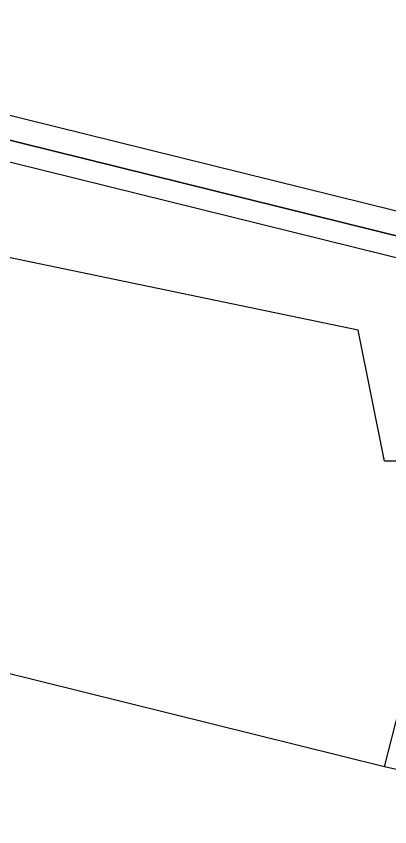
# Model space of a CAD drawing. Header units: feet. Extents: x -84 to 198, y -22 to 181.
# Drawn here: x 114.75 to 115.207, y 149.811 to 150.802 of the extents above; entities that cross this region are included whole.
import ezdxf

# ---------------------------------------------------------------- set-up
doc = ezdxf.new("R2010")
doc.units = ezdxf.units.FT
doc.layers.add('A-AREA-UNIDAD', color=30, linetype='CONTINUOUS')
doc.layers.add('A-LINEA', color=7, linetype='CONTINUOUS')

msp = doc.modelspace()

# ---------------------------------------------------------------- linework, layer by layer
at = {"layer": 'A-AREA-UNIDAD'}
msp.add_lwpolyline([(134, 143.5378), (130.912, 144.9422), (130.4, 144.9422), (130.208, 145.2622), (127.168, 146.4889), (126.672, 146.4889), (126.64, 146.7022), (123.52, 147.8578), (122.88, 147.8933), (122.848, 148.0889), (115.808, 150.2578), (115.2, 150.2578), (115.168, 150.4178), (111.328, 151.2178), (111.28, 151.3778), (104, 152.7289), (99.072, 153.3689), (92.192, 153.9022), (87.92, 153.9733)], dxfattribs=at)
at = {"layer": 'A-LINEA'}
msp.add_line((115.2, 149.8844), (111.6, 150.7778), dxfattribs=at)
msp.add_line((115.2, 149.8844), (111.6, 150.7778), dxfattribs=at)
for points in [[(115.48, 150.4978), (111.6533, 151.4444), (111.64, 151.4311), (111.64, 151.4178), (115.4667, 150.4711), (115.48, 150.4711), (115.48, 150.4844), (115.48, 150.4978)], [(115.48, 150.4978), (111.6533, 151.4444), (111.64, 151.4311), (111.64, 151.4178), (115.4667, 150.4711), (115.48, 150.4711), (115.48, 150.4844), (115.48, 150.4978)], [(115.4667, 150.4711), (111.64, 151.4178), (111.64, 151.4044), (111.64, 151.3911), (115.4667, 150.4444), (115.4667, 150.4578), (115.4667, 150.4711)], [(115.4667, 150.4711), (111.64, 151.4178), (111.64, 151.4044), (111.64, 151.3911), (115.4667, 150.4444), (115.4667, 150.4578), (115.4667, 150.4711)], [(115.4933, 149.8178), (115.2, 149.8844), (115.3467, 150.4578), (115.6267, 150.3911), (115.4933, 149.8178)], [(115.4933, 149.8178), (115.2, 149.8844), (115.3467, 150.4578), (115.6267, 150.3911), (115.4933, 149.8178)]]:
    msp.add_lwpolyline(points, dxfattribs=at)

doc.saveas('drawing.dxf')
